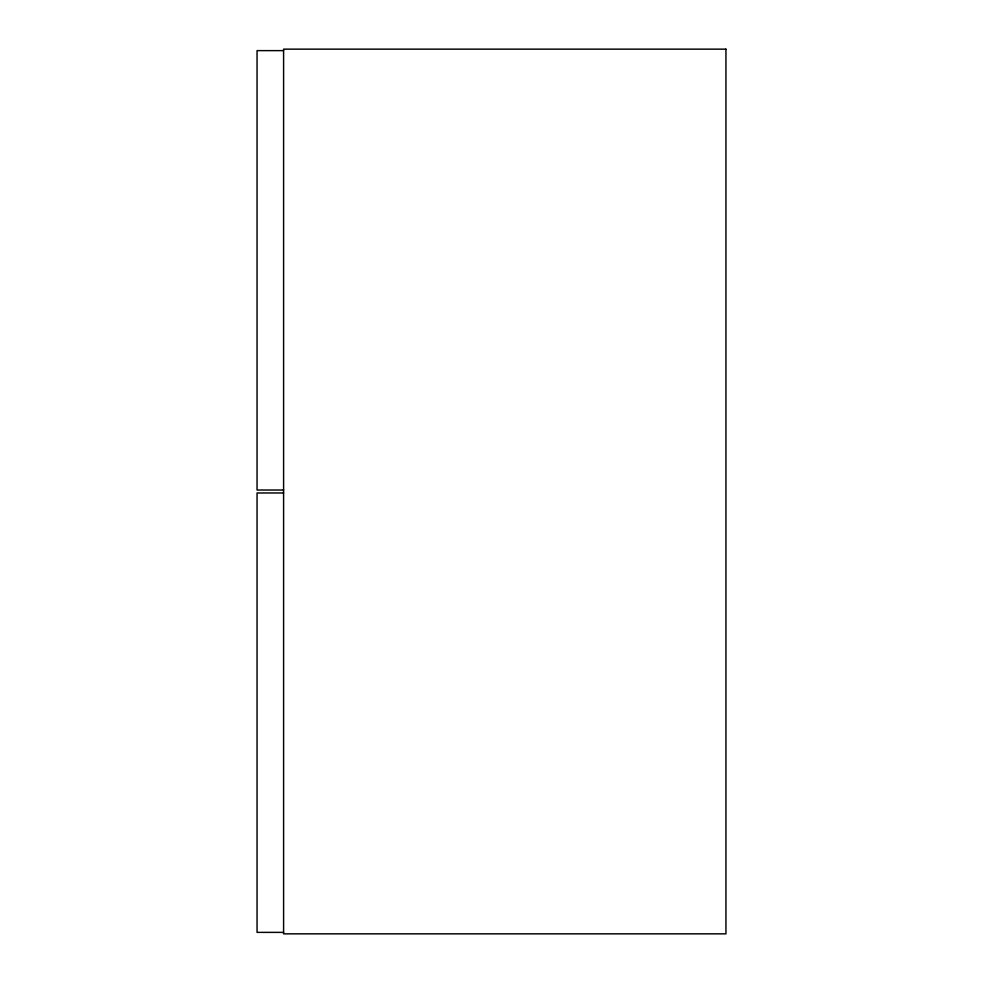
<?xml version="1.0" encoding="UTF-8"?>
<svg xmlns="http://www.w3.org/2000/svg" width="983" height="983" viewBox="0 0 983 983"><rect width="100%" height="100%" fill="white"/><g stroke="black" fill="none" stroke-linecap="round" stroke-linejoin="round"><path stroke-width="1.47" d="M283.596 50.625L257.054 50.625L257.054 490.026L283.596 490.026M283.596 492.974L257.054 492.974L257.054 932.375L283.596 932.375M725.945 49.15L283.596 49.15L283.596 933.85L725.945 933.85L725.945 49.15"/></g></svg>
